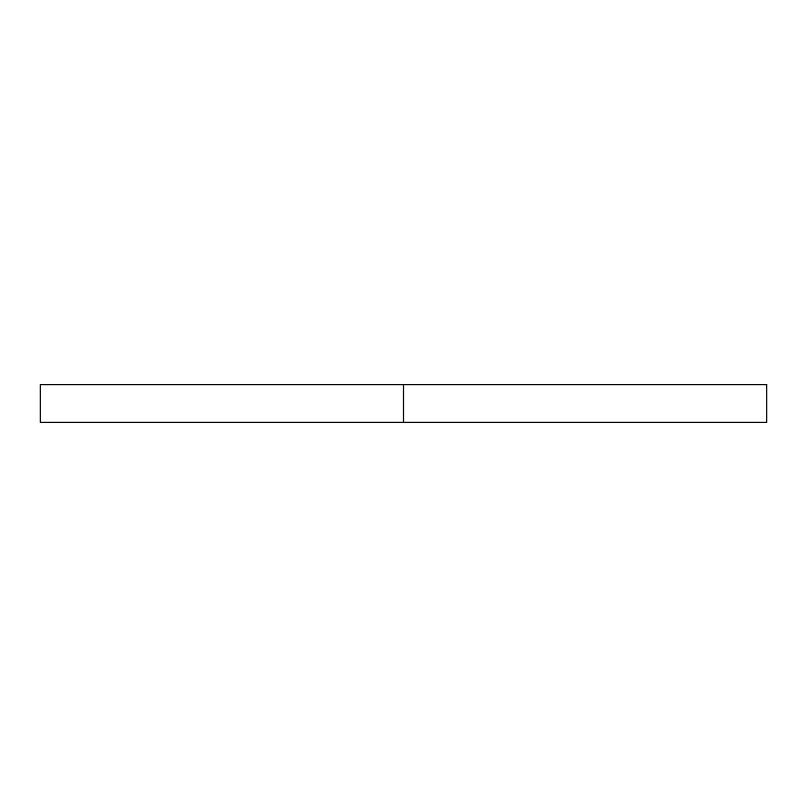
<?xml version="1.0" encoding="UTF-8"?>
<svg xmlns="http://www.w3.org/2000/svg" width="807" height="807" viewBox="0 0 807 807"><rect width="100%" height="100%" fill="white"/><g stroke="black" fill="none" stroke-linecap="round" stroke-linejoin="round"><path stroke-width="1.21" d="M403.5 384.596L403.5 422.404M766.65 384.596L40.35 384.596L40.35 422.404L766.65 422.404L766.65 384.596"/></g></svg>
